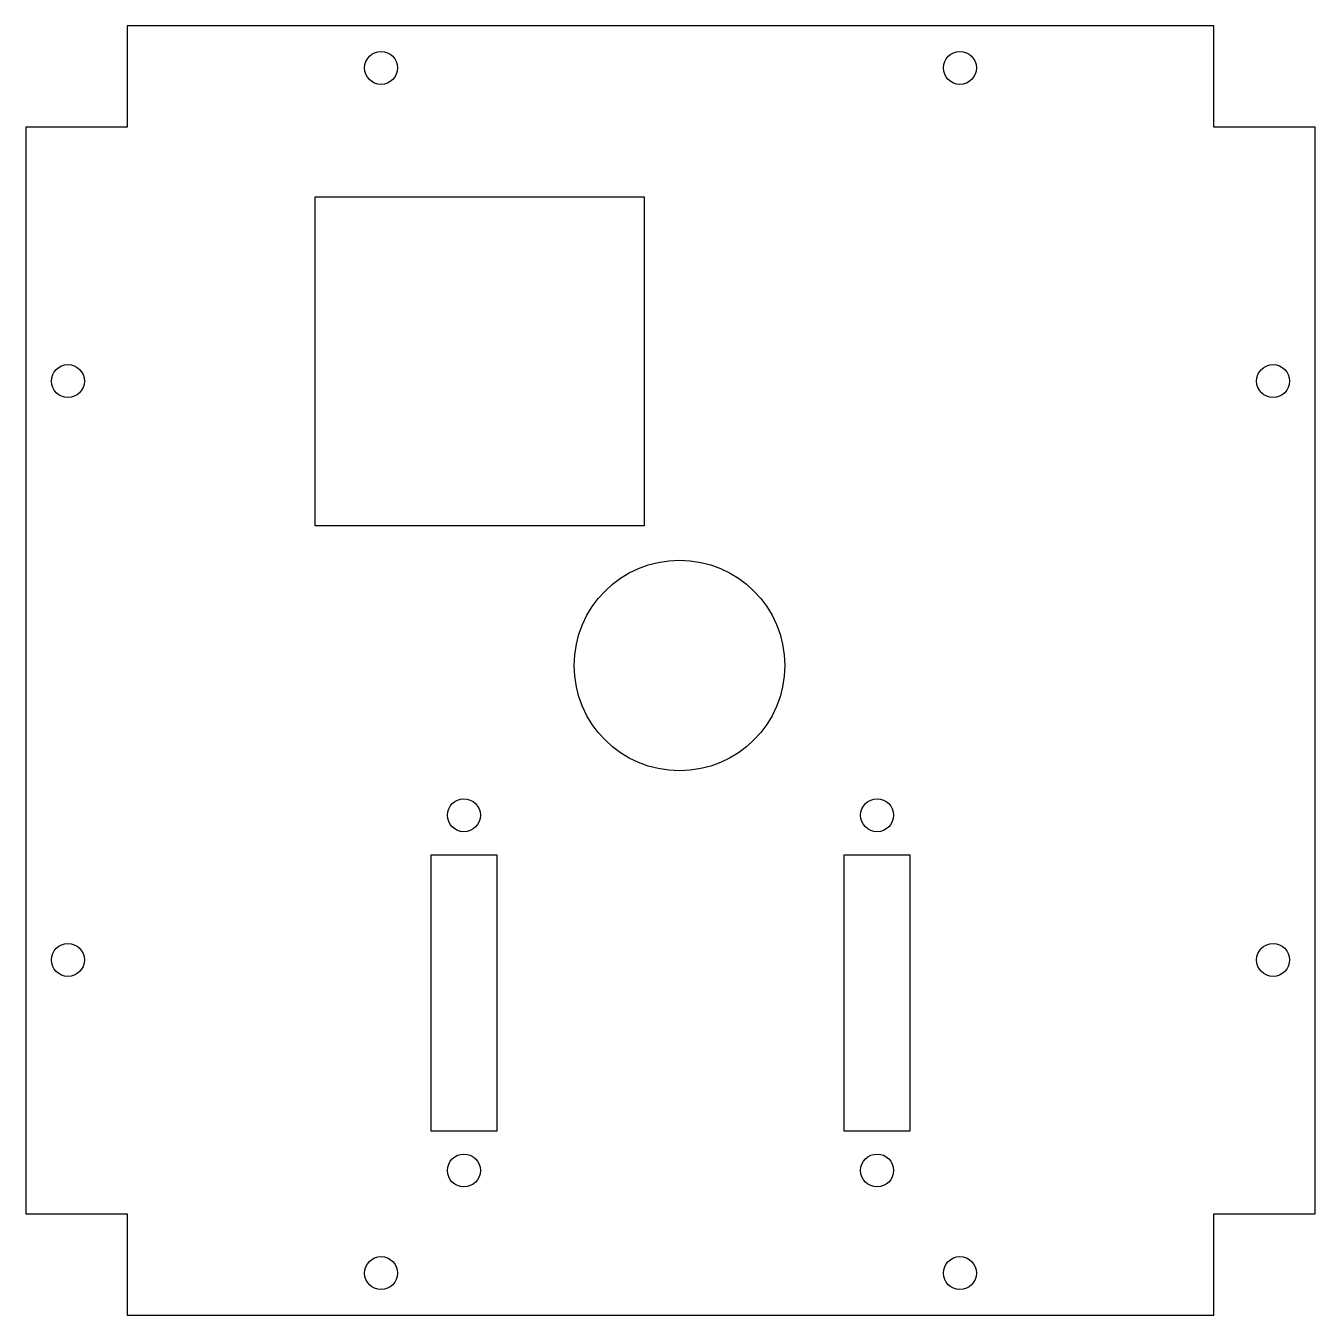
# Model space of a CAD drawing. Header units: millimetres. Extents: x -49 to 49, y -49 to 49.
import ezdxf

# ---------------------------------------------------------------- set-up
doc = ezdxf.new("R2010")
doc.units = ezdxf.units.MM
doc.header["$MEASUREMENT"] = 0

msp = doc.modelspace()

# ---------------------------------------------------------------- linework, layer by layer
for points in [[(-49, 41.3), (-49, -41.3), (-41.3, -41.3), (-41.3, -49), (41.3, -49), (41.3, -41.3), (49, -41.3), (49, 41.3), (41.3, 41.3), (41.3, 49), (-41.3, 49), (-41.3, 41.3)], [(-2, 36), (-2, 11), (-27, 11), (-27, 36)], [(-18.2, -14), (-13.2, -14), (-13.2, -35), (-18.2, -35)], [(13.2, -14), (18.2, -14), (18.2, -35), (13.2, -35)]]:
    msp.add_lwpolyline(points, close=True)
for centre, radius in [((-22, 45.8), 1.25), ((22, 45.8), 1.25), ((-45.8, 22), 1.25), ((45.8, 22), 1.25), ((0.683, 0.38), 8), ((-15.7, -11), 1.25), ((15.7, -11), 1.25), ((-45.8, -22), 1.25), ((45.8, -22), 1.25), ((-15.7, -38), 1.25), ((15.7, -38), 1.25), ((-22, -45.8), 1.25), ((22, -45.8), 1.25)]:
    msp.add_circle(centre, radius)

doc.saveas('drawing.dxf')
